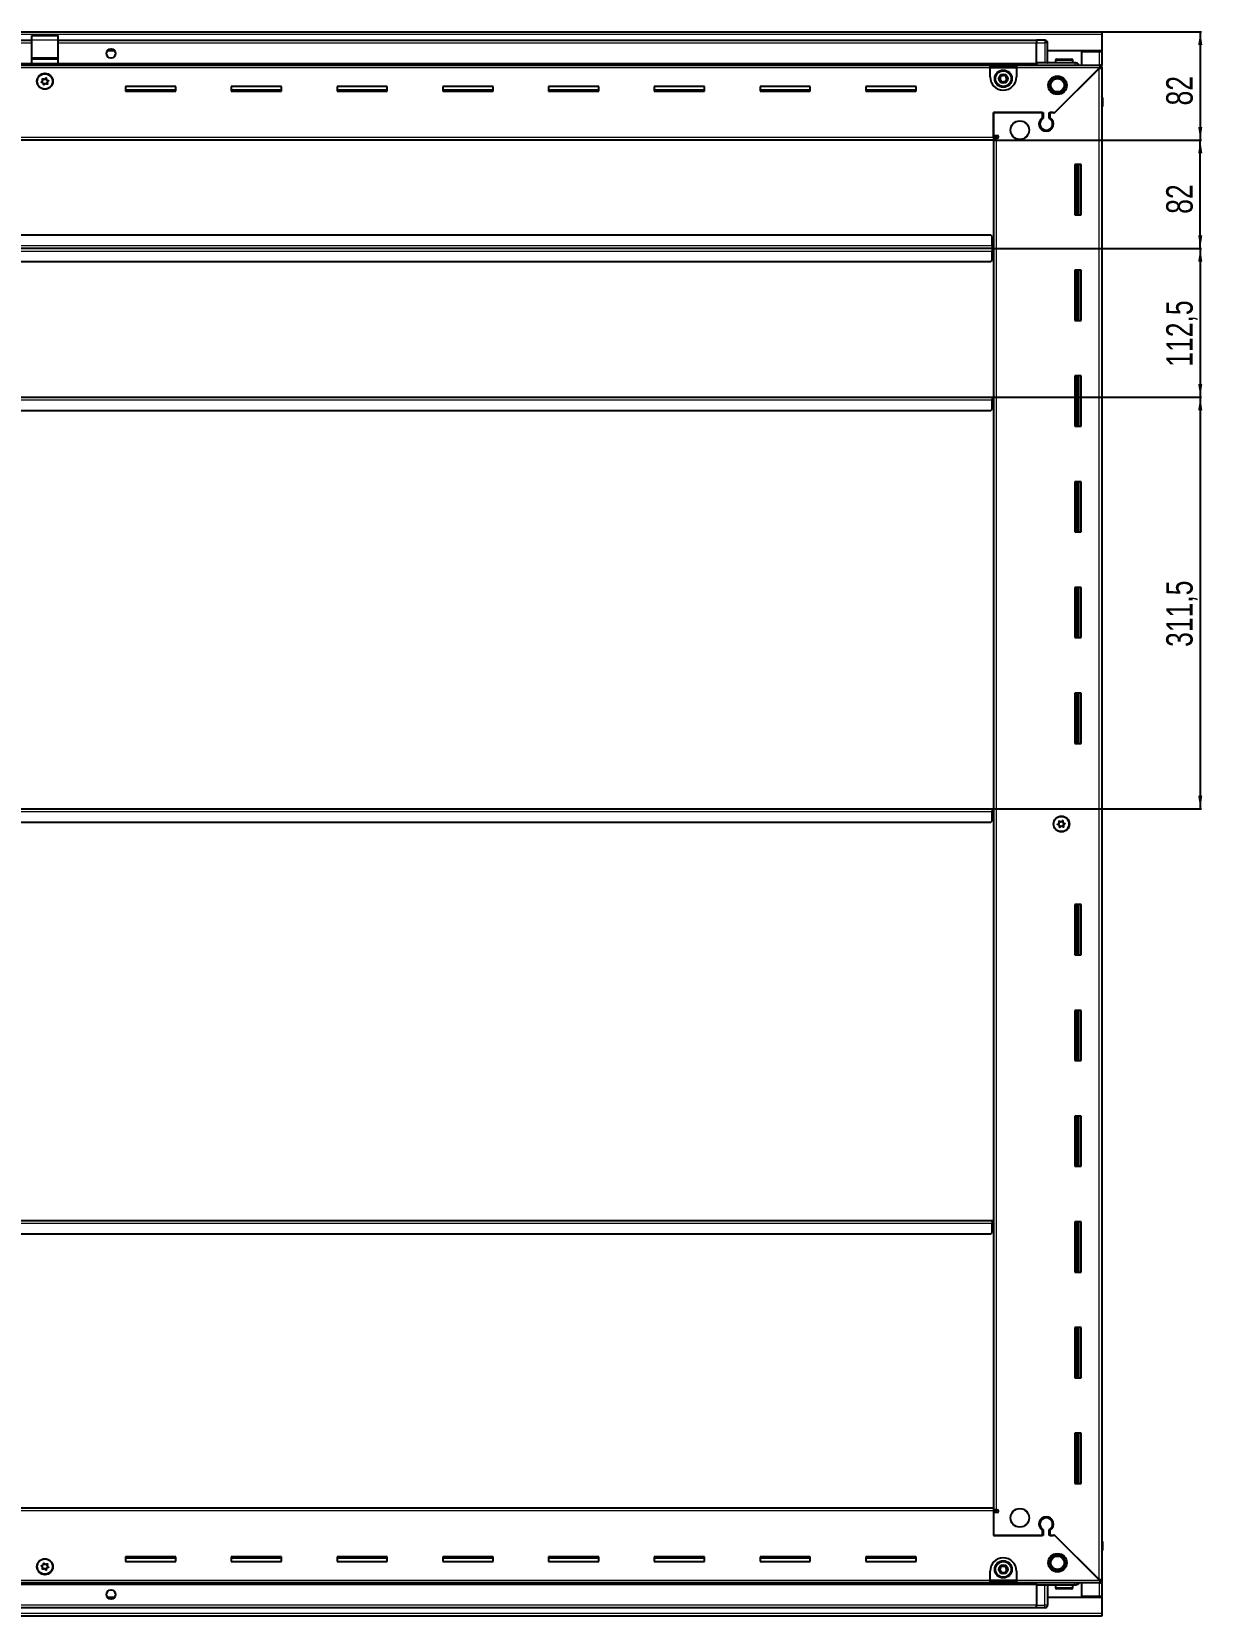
# Model space of a CAD drawing. Header units: millimetres. Extents: x 1132 to 6048, y -399 to 2285.
# Drawn here: x 5163 to 6048, y 848 to 2047 of the extents above; entities that cross this region are included whole.
import ezdxf

# ---------------------------------------------------------------- set-up
doc = ezdxf.new("R2010")
doc.units = ezdxf.units.MM
doc.layers.add('FORMAT', color=7, linetype='Continuous')
doc.styles.add('SLDTEXTSTYLE0', font='TXT', dxfattribs={"width": 0.75})
doc.dimstyles.new('SLDDIMSTYLE0', dxfattribs={"dimtxt": 20, "dimasz": 10, "dimexe": 0, "dimexo": 0.0625, "dimgap": 5, "dimtad": 2, "dimdec": 1, "dimrnd": 1e-09, "dimzin": 12, "dimdsep": 46, "dimtxsty": 'SLDTEXTSTYLE0', "dimsah": 1, "dimcen": 0.09, "dimadec": 0, "dimazin": 3, "dimtfac": 1, "dimtofl": 0, "dimtmove": 0, "dimatfit": 3, "dimfxl": 0, "dimfrac": 2, "dimtolj": 1, "dimtzin": 12, "dimarcsym": 0})

# ---------------------------------------------------------------- blocks, each defined once
blk = doc.blocks.new('_D_7')
at = {"layer": 'FORMAT'}
for p, q in [((5972.4, 2046.6), (6047.9, 2046.6)), ((6046.9, 2046.6), (6046.9, 1964.6)), ((5890.4, 1964.6), (6047.9, 1964.6))]:
    blk.add_line(p, q, dxfattribs=at)
for points in [[(6046.9, 2046.6), (6045.3, 2036.6), (6048.4, 2036.6)], [(6046.9, 1964.6), (6048.4, 1974.6), (6045.3, 1974.6)]]:
    blk.add_solid(points, dxfattribs=at)
at = {"layer": 'FORMAT', "insert": (6021.1, 1990.8), "char_height": 20, "attachment_point": 1, "rotation": 90, "style": 'SLDTEXTSTYLE0'}
blk.add_mtext('82', dxfattribs=at)
blk = doc.blocks.new('_D_8')
at = {"layer": 'FORMAT'}
for p, q in [((5890.4, 1964.6), (6047.9, 1964.6)), ((6046.9, 1882.6), (6046.9, 1964.6)), ((5889.4, 1882.6), (6047.9, 1882.6))]:
    blk.add_line(p, q, dxfattribs=at)
for points in [[(6046.9, 1964.6), (6045.3, 1954.6), (6048.4, 1954.6)], [(6046.9, 1882.6), (6048.4, 1892.6), (6045.3, 1892.6)]]:
    blk.add_solid(points, dxfattribs=at)
at = {"layer": 'FORMAT', "insert": (6021.1, 1908.8), "char_height": 20, "attachment_point": 1, "rotation": 90, "style": 'SLDTEXTSTYLE0'}
blk.add_mtext('82', dxfattribs=at)
blk = doc.blocks.new('_D_9')
at = {"layer": 'FORMAT'}
for p, q in [((5889.4, 1882.6), (6047.9, 1882.6)), ((6046.9, 1882.6), (6046.9, 1770.1)), ((5889.4, 1770.1), (6047.9, 1770.1))]:
    blk.add_line(p, q, dxfattribs=at)
for points in [[(6046.9, 1882.6), (6045.3, 1872.6), (6048.4, 1872.6)], [(6046.9, 1770.1), (6048.4, 1780.1), (6045.3, 1780.1)]]:
    blk.add_solid(points, dxfattribs=at)
at = {"layer": 'FORMAT', "insert": (6021.1, 1793.1), "char_height": 20, "attachment_point": 1, "rotation": 90, "style": 'SLDTEXTSTYLE0'}
blk.add_mtext('112,5', dxfattribs=at)
blk = doc.blocks.new('_D_10')
at = {"layer": 'FORMAT'}
for p, q in [((5889.4, 1770.1), (6047.9, 1770.1)), ((6046.9, 1770.1), (6046.9, 1458.6)), ((5889.4, 1458.6), (6047.9, 1458.6))]:
    blk.add_line(p, q, dxfattribs=at)
for points in [[(6046.9, 1770.1), (6045.3, 1760.1), (6048.4, 1760.1)], [(6046.9, 1458.6), (6048.4, 1468.6), (6045.3, 1468.6)]]:
    blk.add_solid(points, dxfattribs=at)
at = {"layer": 'FORMAT', "insert": (6021.1, 1581.1), "char_height": 20, "attachment_point": 1, "rotation": 90, "style": 'SLDTEXTSTYLE0'}
blk.add_mtext('311,5', dxfattribs=at)

msp = doc.modelspace()

# ---------------------------------------------------------------- linework, layer by layer
at = {"color": 7, "linetype": 'Continuous', "lineweight": 25}
for p, q in [((4373.36, 2046.6), (5972.36, 2046.6)), ((5162.86, 2039.95), (4422.86, 2039.95)), ((5162.86, 2043.6), (5182.86, 2043.6)), ((5162.86, 2040.34), (5162.86, 2043.6)), ((5162.86, 2027.19), (5162.86, 2040.34)), ((5182.86, 2040.34), (5182.86, 2043.6)), ((5182.86, 2027.19), (5182.86, 2040.34)), ((5922.86, 2039.95), (5182.86, 2039.95)), ((5922.86, 2040.1), (5922.86, 2040.1)), ((5929.36, 2040.1), (5922.86, 2040.1)), ((5929.36, 2040.1), (5922.86, 2040.1)), ((5922.86, 2040.1), (5922.86, 2038.1)), ((5972.36, 2046.6), (5972.36, 2044.5)), ((5972.36, 2044.5), (5972.36, 2032.1)), ((5162.86, 2026.1), (5162.86, 2027.19)), ((5182.86, 2026.1), (5182.86, 2027.19)), ((5225.74, 2032.1), (5219.99, 2032.1)), ((5922.86, 2023.1), (5922.86, 2038.1)), ((5931.36, 2038.1), (5931.36, 2038.1)), ((5931.36, 2023.1), (5931.36, 2038.1)), ((5972.36, 2032.1), (5931.36, 2032.1)), ((5957.36, 2021.35), (5957.36, 2031.6)), ((5957.36, 2031.6), (5970.26, 2031.6)), ((5970.26, 2031.6), (5972.36, 2031.6)), ((5970.86, 2031.6), (5970.86, 2032.1)), ((5972.36, 2031.6), (5972.36, 2032.1)), ((5972.36, 2031.6), (5972.36, 2021.35)), ((4422.86, 2021.95), (5922.86, 2021.95)), ((4457.86, 2021.35), (5887.86, 2021.35)), ((5162.86, 2026.1), (5182.86, 2026.1)), ((5162.86, 2022.6), (5162.86, 2026.1)), ((5162.86, 2022.6), (5182.86, 2022.6)), ((5166.86, 2022.6), (5166.86, 2021.95)), ((5169.36, 2021.95), (5169.36, 2022.6)), ((5176.36, 2021.95), (5176.36, 2022.6)), ((5178.86, 2021.95), (5178.86, 2022.6)), ((5182.86, 2022.6), (5182.86, 2026.1)), ((5887.86, 2019.25), (5887.86, 2021.35)), ((5887.86, 2021.35), (5907.86, 2021.35)), ((5887.86, 2019.85), (5907.86, 2019.85)), ((5887.86, 2012.35), (5887.86, 2019.25)), ((5907.86, 2021.35), (5971.36, 2021.35)), ((5907.86, 2021.35), (5907.86, 2019.25)), ((5907.86, 2019.25), (5907.86, 2012.35)), ((5922.86, 2023.1), (5922.86, 2022.6)), ((5951.86, 2023.1), (5922.86, 2023.1)), ((5970.26, 2018.75), (5936.16, 1984.65)), ((5936.86, 1985.35), (5970.76, 2019.25)), ((5937.36, 2025), (5937.36, 2023.1)), ((5938.16, 2025.8), (5949.56, 2025.8)), ((5950.36, 2023.1), (5950.36, 2025)), ((5970.86, 2019.35), (5972.36, 2019.35)), ((5971.36, 2019.85), (5971.36, 2021.35)), ((5971.36, 2021.35), (5972.36, 2021.35)), ((5971.36, 2019.85), (5972.36, 2019.85)), ((5972.36, 2019.85), (5972.36, 2021.35)), ((5972.36, 2019.85), (5972.36, 2019.35)), ((5972.36, 2019.35), (5972.36, 874.85)), ((5271.86, 2005.1), (5233.86, 2005.1)), ((5233.86, 2005.1), (5233.86, 2001.6)), ((5271.86, 2002.35), (5233.86, 2002.35)), ((5271.86, 2001.6), (5271.86, 2005.1)), ((5351.86, 2005.1), (5313.86, 2005.1)), ((5313.86, 2005.1), (5313.86, 2001.6)), ((5351.86, 2002.35), (5313.86, 2002.35)), ((5351.86, 2001.6), (5351.86, 2005.1)), ((5431.86, 2005.1), (5393.86, 2005.1)), ((5393.86, 2005.1), (5393.86, 2001.6)), ((5431.86, 2002.35), (5393.86, 2002.35)), ((5431.86, 2001.6), (5431.86, 2005.1)), ((5511.86, 2005.1), (5473.86, 2005.1)), ((5473.86, 2005.1), (5473.86, 2001.6)), ((5511.86, 2002.35), (5473.86, 2002.35)), ((5511.86, 2001.6), (5511.86, 2005.1)), ((5591.86, 2005.1), (5553.86, 2005.1)), ((5553.86, 2005.1), (5553.86, 2001.6)), ((5591.86, 2002.35), (5553.86, 2002.35)), ((5591.86, 2001.6), (5591.86, 2005.1)), ((5671.86, 2005.1), (5633.86, 2005.1)), ((5633.86, 2005.1), (5633.86, 2001.6)), ((5671.86, 2002.35), (5633.86, 2002.35)), ((5671.86, 2001.6), (5671.86, 2005.1)), ((5751.86, 2005.1), (5713.86, 2005.1)), ((5713.86, 2005.1), (5713.86, 2001.6)), ((5751.86, 2002.35), (5713.86, 2002.35)), ((5751.86, 2001.6), (5751.86, 2005.1)), ((5831.86, 2005.1), (5793.86, 2005.1)), ((5793.86, 2005.1), (5793.86, 2001.6)), ((5831.86, 2002.35), (5793.86, 2002.35)), ((5831.86, 2001.6), (5831.86, 2005.1)), ((5233.86, 2001.6), (5271.86, 2001.6)), ((5313.86, 2001.6), (5351.86, 2001.6)), ((5393.86, 2001.6), (5431.86, 2001.6)), ((5473.86, 2001.6), (5511.86, 2001.6)), ((5553.86, 2001.6), (5591.86, 2001.6)), ((5633.86, 2001.6), (5671.86, 2001.6)), ((5713.86, 2001.6), (5751.86, 2001.6)), ((5793.86, 2001.6), (5831.86, 2001.6)), ((5972.36, 1997.93), (5972.36, 1997.93)), ((5972.86, 1996.6), (5972.86, 1990.1)), ((5972.86, 1990.1), (5972.86, 1996.6)), ((5890.36, 1985.35), (5928.06, 1985.35)), ((5890.36, 1966.7), (5890.36, 1985.35)), ((5890.36, 1985.35), (5890.36, 1968.1)), ((5927.36, 1985.35), (5890.36, 1985.35)), ((5927.36, 1985.35), (5927.36, 1981.46)), ((5928.06, 1985.35), (5928.06, 1981.07)), ((5932.66, 1985.35), (5936.86, 1985.35)), ((5932.66, 1981.07), (5932.66, 1985.35)), ((5935.46, 1985.35), (5933.36, 1985.35)), ((5933.36, 1981.46), (5933.36, 1985.35)), ((5936.16, 1984.65), (5935.46, 1985.35)), ((5972.36, 1990.1), (5972.86, 1990.1)), ((5972.71, 904.1), (5972.71, 1990.1)), ((5972.86, 1990.1), (5972.86, 1990.1)), ((5972.86, 1990.1), (5972.86, 1990.1)), ((5890.36, 1968.1), (5893.21, 1968.1)), ((5892.36, 1967.1), (5890.36, 1967.1)), ((5890.36, 1966.7), (5890.36, 1964.6)), ((5892.36, 1966.1), (5892.36, 1967.1)), ((5932.36, 1972.49), (5932.36, 1971.73)), ((5890.36, 1964.6), (4455.36, 1964.6)), ((5890.36, 1966.1), (5892.46, 1966.1)), ((5890.36, 1964.6), (5890.36, 929.6)), ((5893.21, 1966.1), (5892.46, 1966.1)), ((5951.86, 1946.1), (5951.86, 1908.1)), ((5956.86, 1946.1), (5951.86, 1946.1)), ((5952.89, 1946.1), (5952.89, 1908.1)), ((5952.92, 1946.1), (5952.92, 1908.1)), ((5954.71, 1946.1), (5954.71, 1908.1)), ((5956.86, 1908.1), (5956.86, 1946.1)), ((5951.86, 1908.1), (5956.86, 1908.1)), ((5889.36, 1882.6), (4456.36, 1882.6)), ((5888.36, 1892.6), (4457.36, 1892.6)), ((5889.36, 1891.6), (5888.36, 1892.6)), ((5889.36, 1884.7), (5889.36, 1891.6)), ((5889.61, 1885.45), (5889.36, 1885.45)), ((5889.36, 1884.7), (5889.36, 1882.6)), ((5889.36, 1882.6), (5889.36, 1880.5)), ((5889.61, 1882.6), (5889.61, 1885.45)), ((5889.61, 1879.75), (5889.61, 1882.6)), ((5890.36, 1882.6), (5889.61, 1882.6)), ((4457.36, 1872.6), (5888.36, 1872.6)), ((5888.36, 1872.6), (5889.36, 1873.6)), ((5889.36, 1873.6), (5889.36, 1880.5)), ((5889.36, 1879.75), (5889.61, 1879.75)), ((5951.86, 1866.1), (5951.86, 1828.1)), ((5956.86, 1866.1), (5951.86, 1866.1)), ((5952.89, 1866.1), (5952.89, 1828.1)), ((5952.92, 1866.1), (5952.92, 1828.1)), ((5954.71, 1866.1), (5954.71, 1828.1)), ((5956.86, 1828.1), (5956.86, 1866.1)), ((5951.86, 1828.1), (5956.86, 1828.1)), ((5951.86, 1786.1), (5951.86, 1748.1)), ((5956.86, 1786.1), (5951.86, 1786.1)), ((5952.89, 1786.1), (5952.89, 1748.1)), ((5952.92, 1786.1), (5952.92, 1748.1)), ((5954.71, 1786.1), (5954.71, 1748.1)), ((5956.86, 1748.1), (5956.86, 1786.1)), ((4456.36, 1770.1), (5889.36, 1770.1)), ((5889.36, 1770.1), (5889.36, 1768)), ((5889.36, 1761.1), (5889.36, 1768)), ((5889.36, 1767.25), (5889.61, 1767.25)), ((5889.61, 1767.25), (5889.61, 1770.1)), ((5889.61, 1770.1), (5890.36, 1770.1)), ((4457.36, 1760.1), (5888.36, 1760.1)), ((5888.36, 1760.1), (5889.36, 1761.1)), ((5951.86, 1748.1), (5956.86, 1748.1)), ((5951.86, 1706.1), (5951.86, 1668.1)), ((5956.86, 1706.1), (5951.86, 1706.1)), ((5952.89, 1706.1), (5952.89, 1668.1)), ((5952.92, 1706.1), (5952.92, 1668.1)), ((5954.71, 1706.1), (5954.71, 1668.1)), ((5956.86, 1668.1), (5956.86, 1706.1)), ((5951.86, 1668.1), (5956.86, 1668.1)), ((5951.86, 1626.1), (5951.86, 1588.1)), ((5956.86, 1626.1), (5951.86, 1626.1)), ((5952.89, 1626.1), (5952.89, 1588.1)), ((5952.92, 1626.1), (5952.92, 1588.1)), ((5954.71, 1626.1), (5954.71, 1588.1)), ((5956.86, 1588.1), (5956.86, 1626.1)), ((5951.86, 1588.1), (5956.86, 1588.1)), ((5951.86, 1546.1), (5951.86, 1508.1)), ((5956.86, 1546.1), (5951.86, 1546.1)), ((5952.89, 1546.1), (5952.89, 1508.1)), ((5952.92, 1546.1), (5952.92, 1508.1)), ((5954.71, 1546.1), (5954.71, 1508.1)), ((5956.86, 1508.1), (5956.86, 1546.1)), ((5951.86, 1508.1), (5956.86, 1508.1)), ((4456.36, 1458.6), (5889.36, 1458.6)), ((5889.36, 1458.6), (5889.36, 1456.5)), ((5889.36, 1449.6), (5889.36, 1456.5)), ((5889.36, 1455.75), (5889.61, 1455.75)), ((5889.61, 1455.75), (5889.61, 1458.6)), ((5889.61, 1458.6), (5890.36, 1458.6)), ((4457.36, 1448.6), (5888.36, 1448.6)), ((5888.36, 1448.6), (5889.36, 1449.6)), ((5951.86, 1386.1), (5951.86, 1348.1)), ((5956.86, 1386.1), (5951.86, 1386.1)), ((5952.89, 1386.1), (5952.89, 1348.1)), ((5952.92, 1386.1), (5952.92, 1348.1)), ((5954.71, 1386.1), (5954.71, 1348.1)), ((5956.86, 1348.1), (5956.86, 1386.1)), ((5951.86, 1348.1), (5956.86, 1348.1)), ((5951.86, 1306.1), (5951.86, 1268.1)), ((5956.86, 1306.1), (5951.86, 1306.1)), ((5952.89, 1306.1), (5952.89, 1268.1)), ((5952.92, 1306.1), (5952.92, 1268.1)), ((5954.71, 1306.1), (5954.71, 1268.1)), ((5956.86, 1268.1), (5956.86, 1306.1)), ((5951.86, 1268.1), (5956.86, 1268.1)), ((5951.86, 1226.1), (5951.86, 1188.1)), ((5956.86, 1226.1), (5951.86, 1226.1)), ((5952.89, 1226.1), (5952.89, 1188.1)), ((5952.92, 1226.1), (5952.92, 1188.1)), ((5954.71, 1226.1), (5954.71, 1188.1)), ((5956.86, 1188.1), (5956.86, 1226.1)), ((5951.86, 1188.1), (5956.86, 1188.1)), ((4456.36, 1147.1), (5889.36, 1147.1)), ((5889.36, 1147.1), (5889.36, 1145)), ((5889.36, 1138.1), (5889.36, 1145)), ((5889.36, 1144.25), (5889.61, 1144.25)), ((5889.61, 1144.25), (5889.61, 1147.1)), ((5889.61, 1147.1), (5890.36, 1147.1)), ((5951.86, 1146.1), (5951.86, 1108.1)), ((5956.86, 1146.1), (5951.86, 1146.1)), ((5952.89, 1146.1), (5952.89, 1108.1)), ((5952.92, 1146.1), (5952.92, 1108.1)), ((5954.71, 1146.1), (5954.71, 1108.1)), ((5956.86, 1108.1), (5956.86, 1146.1)), ((4457.36, 1137.1), (5888.36, 1137.1)), ((5888.36, 1137.1), (5889.36, 1138.1)), ((5951.86, 1108.1), (5956.86, 1108.1)), ((5951.86, 1066.1), (5951.86, 1028.1)), ((5956.86, 1066.1), (5951.86, 1066.1)), ((5952.89, 1066.1), (5952.89, 1028.1)), ((5952.92, 1066.1), (5952.92, 1028.1)), ((5954.71, 1066.1), (5954.71, 1028.1)), ((5956.86, 1028.1), (5956.86, 1066.1)), ((5951.86, 1028.1), (5956.86, 1028.1)), ((5951.86, 986.1), (5951.86, 948.1)), ((5956.86, 986.1), (5951.86, 986.1)), ((5952.89, 986.1), (5952.89, 948.1)), ((5952.92, 986.1), (5952.92, 948.1)), ((5954.71, 986.1), (5954.71, 948.1)), ((5956.86, 948.1), (5956.86, 986.1)), ((5951.86, 948.1), (5956.86, 948.1)), ((4455.36, 929.6), (5890.36, 929.6)), ((5890.36, 929.6), (5890.36, 927.5)), ((5892.46, 928.1), (5890.36, 928.1)), ((5890.36, 927.5), (5890.36, 908.85)), ((5890.36, 927.1), (5892.36, 927.1)), ((5890.36, 926.1), (5890.36, 908.85)), ((5893.21, 926.1), (5890.36, 926.1)), ((5892.36, 927.1), (5892.36, 928.1)), ((5892.46, 928.1), (5893.21, 928.1)), ((5927.36, 912.74), (5927.36, 908.85)), ((5928.06, 913.14), (5928.06, 908.85)), ((5932.36, 922.48), (5932.36, 921.72)), ((5932.66, 908.85), (5932.66, 913.14)), ((5933.36, 908.85), (5933.36, 912.74)), ((5928.06, 908.85), (5890.36, 908.85)), ((5890.36, 908.85), (5927.36, 908.85)), ((5936.86, 908.85), (5932.66, 908.85)), ((5933.36, 908.85), (5935.46, 908.85)), ((5935.46, 908.85), (5936.16, 909.55)), ((5936.16, 909.55), (5970.26, 875.45)), ((5970.76, 874.95), (5936.86, 908.85)), ((5972.36, 904.1), (5972.86, 904.1)), ((5972.86, 904.1), (5972.86, 904.1)), ((5972.86, 897.6), (5972.86, 904.1)), ((5972.86, 904.1), (5972.86, 897.6)), ((5271.86, 892.6), (5233.86, 892.6)), ((5233.86, 892.6), (5233.86, 889.1)), ((5233.86, 891.85), (5271.86, 891.85)), ((5233.86, 889.1), (5271.86, 889.1)), ((5271.86, 889.1), (5271.86, 892.6)), ((5351.86, 892.6), (5313.86, 892.6)), ((5313.86, 892.6), (5313.86, 889.1)), ((5313.86, 891.85), (5351.86, 891.85)), ((5313.86, 889.1), (5351.86, 889.1)), ((5351.86, 889.1), (5351.86, 892.6)), ((5431.86, 892.6), (5393.86, 892.6)), ((5393.86, 892.6), (5393.86, 889.1)), ((5393.86, 891.85), (5431.86, 891.85)), ((5393.86, 889.1), (5431.86, 889.1)), ((5431.86, 889.1), (5431.86, 892.6)), ((5511.86, 892.6), (5473.86, 892.6)), ((5473.86, 892.6), (5473.86, 889.1)), ((5473.86, 891.85), (5511.86, 891.85)), ((5473.86, 889.1), (5511.86, 889.1)), ((5511.86, 889.1), (5511.86, 892.6)), ((5591.86, 892.6), (5553.86, 892.6)), ((5553.86, 892.6), (5553.86, 889.1)), ((5553.86, 891.85), (5591.86, 891.85)), ((5553.86, 889.1), (5591.86, 889.1)), ((5591.86, 889.1), (5591.86, 892.6)), ((5671.86, 892.6), (5633.86, 892.6)), ((5633.86, 892.6), (5633.86, 889.1)), ((5633.86, 891.85), (5671.86, 891.85)), ((5633.86, 889.1), (5671.86, 889.1)), ((5671.86, 889.1), (5671.86, 892.6)), ((5751.86, 892.6), (5713.86, 892.6)), ((5713.86, 892.6), (5713.86, 889.1)), ((5713.86, 891.85), (5751.86, 891.85)), ((5713.86, 889.1), (5751.86, 889.1)), ((5751.86, 889.1), (5751.86, 892.6)), ((5831.86, 892.6), (5793.86, 892.6)), ((5793.86, 892.6), (5793.86, 889.1)), ((5793.86, 891.85), (5831.86, 891.85)), ((5793.86, 889.1), (5831.86, 889.1)), ((5831.86, 889.1), (5831.86, 892.6)), ((5887.86, 874.95), (5887.86, 881.85)), ((5907.86, 881.85), (5907.86, 874.95)), ((5922.86, 872.25), (4422.86, 872.25)), ((5887.86, 872.85), (4457.86, 872.85)), ((5887.86, 872.85), (5887.86, 874.95)), ((5907.86, 874.35), (5887.86, 874.35)), ((5907.86, 872.85), (5887.86, 872.85)), ((5907.86, 874.95), (5907.86, 872.85)), ((5971.36, 872.85), (5907.86, 872.85)), ((5922.86, 871.1), (5922.86, 871.6)), ((5951.86, 871.1), (5922.86, 871.1)), ((5922.86, 871.1), (5922.86, 856.1)), ((5931.36, 871.1), (5931.36, 856.1)), ((5937.36, 871.1), (5937.36, 869.2)), ((5945.16, 868.4), (5938.16, 868.4)), ((5949.56, 868.4), (5945.16, 868.4)), ((5950.36, 869.2), (5950.36, 871.1)), ((5957.36, 862.6), (5957.36, 872.85)), ((5970.86, 874.85), (5972.36, 874.85)), ((5971.36, 874.35), (5971.36, 872.85)), ((5972.36, 874.35), (5971.36, 874.35)), ((5972.36, 872.85), (5971.36, 872.85)), ((5972.36, 874.85), (5972.36, 874.35)), ((5972.36, 874.35), (5972.36, 872.85)), ((5972.36, 872.85), (5972.36, 862.6)), ((4422.86, 854.25), (5922.86, 854.25)), ((5219.99, 862.1), (5225.74, 862.1)), ((5922.86, 854.1), (5922.86, 856.1)), ((5929.36, 854.1), (5922.86, 854.1)), ((5922.86, 854.1), (5922.86, 854.1)), ((5922.86, 854.1), (5922.86, 854.1)), ((5929.36, 854.1), (5922.86, 854.1)), ((5930.69, 854.6), (5930.69, 854.6)), ((5931.36, 862.1), (5972.36, 862.1)), ((5970.26, 862.6), (5957.36, 862.6)), ((5972.36, 862.6), (5970.26, 862.6)), ((5970.86, 862.1), (5970.86, 862.6)), ((5972.36, 862.1), (5972.36, 862.6)), ((5972.36, 862.1), (5972.36, 849.7)), ((5972.36, 847.6), (4373.36, 847.6)), ((5972.36, 849.7), (5972.36, 847.6))]:
    msp.add_line(p, q, dxfattribs=at)
at = {"color": 8, "linetype": 'Continuous', "lineweight": 18}
for p, q in [((5972.36, 2044.5), (4373.36, 2044.5)), ((5162.86, 2040.34), (5182.86, 2040.34)), ((5929.36, 2040.1), (5929.36, 2038.1)), ((5162.86, 2037.95), (4422.86, 2037.95)), ((5162.86, 2027.19), (5182.86, 2027.19)), ((5922.86, 2037.95), (5182.86, 2037.95)), ((5922.86, 2038.1), (5929.36, 2038.1)), ((5931.36, 2038.1), (5929.36, 2038.1)), ((5929.36, 2038.1), (5929.36, 2023.1)), ((5970.26, 2032.1), (5970.26, 2031.6)), ((5970.26, 2031.6), (5970.26, 2021.35)), ((5162.86, 2022.6), (4422.86, 2022.6)), ((5922.86, 2021.37), (4422.86, 2021.37)), ((5887.86, 2019.25), (4457.86, 2019.25)), ((5168.86, 2021.95), (5168.86, 2022.6)), ((5176.86, 2021.95), (5176.86, 2022.6)), ((5922.86, 2022.6), (5182.86, 2022.6)), ((5887.86, 2019.25), (5907.86, 2019.25)), ((5970.76, 2019.25), (5907.86, 2019.25)), ((5937.36, 2025), (5950.36, 2025)), ((5970.26, 875.45), (5970.26, 2018.75)), ((5972.36, 1996.6), (5972.86, 1996.6)), ((4455.36, 1966.7), (5890.36, 1966.7)), ((5892.46, 1966.1), (5892.46, 928.1)), ((5954.13, 1908.1), (5954.13, 1946.1)), ((5955.36, 1908.1), (5955.36, 1946.1)), ((5889.36, 1884.7), (4456.36, 1884.7)), ((4456.36, 1880.5), (5889.36, 1880.5)), ((5954.13, 1828.1), (5954.13, 1866.1)), ((5955.36, 1828.1), (5955.36, 1866.1)), ((5954.13, 1748.1), (5954.13, 1786.1)), ((5955.36, 1748.1), (5955.36, 1786.1)), ((4456.36, 1768), (5889.36, 1768)), ((5954.13, 1668.1), (5954.13, 1706.1)), ((5955.36, 1668.1), (5955.36, 1706.1)), ((5954.13, 1588.1), (5954.13, 1626.1)), ((5955.36, 1588.1), (5955.36, 1626.1)), ((5954.13, 1508.1), (5954.13, 1546.1)), ((5955.36, 1508.1), (5955.36, 1546.1)), ((4456.36, 1456.5), (5889.36, 1456.5)), ((5954.13, 1348.1), (5954.13, 1386.1)), ((5955.36, 1348.1), (5955.36, 1386.1)), ((5954.13, 1268.1), (5954.13, 1306.1)), ((5955.36, 1268.1), (5955.36, 1306.1)), ((5954.13, 1188.1), (5954.13, 1226.1)), ((5955.36, 1188.1), (5955.36, 1226.1)), ((4456.36, 1145), (5889.36, 1145)), ((5954.13, 1108.1), (5954.13, 1146.1)), ((5955.36, 1108.1), (5955.36, 1146.1)), ((5954.13, 1028.1), (5954.13, 1066.1)), ((5955.36, 1028.1), (5955.36, 1066.1)), ((5954.13, 948.1), (5954.13, 986.1)), ((5955.36, 948.1), (5955.36, 986.1)), ((5890.36, 927.5), (4455.36, 927.5)), ((5972.36, 897.6), (5972.86, 897.6)), ((4422.86, 872.84), (5922.86, 872.84)), ((4422.86, 871.6), (5922.86, 871.6)), ((4457.86, 874.95), (5887.86, 874.95)), ((5907.86, 874.95), (5887.86, 874.95)), ((5907.86, 874.95), (5970.76, 874.95)), ((5929.36, 856.1), (5929.36, 871.1)), ((5945.34, 869.2), (5937.36, 869.2)), ((5950.36, 869.2), (5945.34, 869.2)), ((5970.26, 872.85), (5970.26, 862.6)), ((4422.86, 856.25), (5922.86, 856.25)), ((5922.86, 856.1), (5929.36, 856.1)), ((5931.36, 856.1), (5929.36, 856.1)), ((5929.36, 854.1), (5929.36, 856.1)), ((5970.26, 862.6), (5970.26, 862.1)), ((5972.36, 849.7), (4373.36, 849.7))]:
    msp.add_line(p, q, dxfattribs=at)
at = {"color": 7, "linetype": 'Continuous', "lineweight": 25}
for centre, radius in [((5222.86, 2030.1), 3.5), ((5172.86, 2009.1), 6), ((5172.86, 2008.95), 5.79), ((5897.86, 2011.1), 6.5), ((5897.86, 2011.1), 3.46), ((5172.86, 2008.95), 1.85), ((5938.86, 2006.1), 7), ((5938.86, 2006.1), 6.02), ((5938.86, 2006.1), 5.1), ((5910.36, 1972.1), 7), ((5941.86, 1447.1), 6), ((5941.71, 1447.1), 5.79), ((5941.71, 1447.1), 1.85), ((5910.36, 922.1), 7), ((5172.86, 885.1), 6), ((5172.86, 885.25), 5.79), ((5897.86, 883.1), 6.5), ((5938.86, 888.1), 7), ((5938.86, 888.1), 6.02), ((5938.86, 888.1), 5.1), ((5172.86, 885.25), 1.85), ((5897.86, 883.1), 3.46), ((5222.86, 864.1), 3.5)]:
    msp.add_circle(centre, radius, dxfattribs=at)
at = {"color": 8, "linetype": 'Continuous', "lineweight": 18}
for centre in [(5897.86, 2011.1), (5897.86, 883.1)]:
    msp.add_circle(centre, 5.7, dxfattribs=at)
at = {"color": 7, "linetype": 'Continuous', "lineweight": 25}
for centre, radius, start, end in [((5929.36, 2038.1), 2, 0, 90), ((5929.36, 2038.1), 2, 0, 90), ((5931.56, 2023.3), 0.2, 180, 270), ((5938.16, 2025), 0.8, 90, 180), ((5949.56, 2025), 0.8, 0, 90), ((5897.86, 2012.35), 10, 180, 270), ((5897.86, 2011.1), 2.5, 160.11158, 220.11158), ((5897.86, 2011.1), 2.5, 100.11158, 160.11158), ((5897.86, 2011.1), 2.5, 220.11158, 280.11158), ((5897.86, 2011.1), 2.5, 40.11158, 100.11158), ((5897.86, 2012.35), 10, 270, 0), ((5897.86, 2011.1), 2.5, 280.11158, 340.11158), ((5897.86, 2011.1), 2.5, 340.11158, 40.11158), ((5970.86, 1996.6), 2, 360, 41.40962), ((5970.86, 1996.6), 2, 0, 41.40962), ((5930.36, 1976.85), 5.5, 123.05573, 56.94427), ((5930.36, 1976.85), 4.8, 118.63099, 61.36901), ((5893.21, 1967.1), 1, 270, 90), ((5893.21, 927.1), 1, 270, 90), ((5930.36, 917.35), 5.5, 303.05573, 236.94427), ((5930.36, 917.35), 4.8, 298.63099, 241.36901), ((5897.86, 881.85), 10, 90, 180), ((5897.86, 881.85), 10, 0, 90), ((5970.86, 897.6), 2, 318.59038, 0), ((5897.86, 883.1), 2.5, 147.04236, 207.04236), ((5897.86, 883.1), 2.5, 207.04236, 267.04236), ((5897.86, 883.1), 2.5, 87.04236, 147.04236), ((5897.86, 883.1), 2.5, 267.04236, 327.04236), ((5897.86, 883.1), 2.5, 27.04236, 87.04236), ((5897.86, 883.1), 2.5, 327.04236, 27.04236), ((5931.56, 870.9), 0.2, 90, 180), ((5938.16, 869.2), 0.8, 180, 270), ((5949.56, 869.2), 0.8, 270, 360), ((5929.36, 856.1), 2, 270, 0), ((5929.36, 856.1), 2, 270, 311.40962)]:
    msp.add_arc(centre, radius, start, end, dxfattribs=at)
for points, knots in [([(5922.86, 2023.1), (5922.86, 2023.07), (5922.86, 2022.99), (5922.86, 2022.37), (5922.86, 2021.79), (5922.86, 2021.4), (5922.86, 2021.37)], [0, 0, 0, 0, 0.32427882, 0.64855764, 0.97283646, 1, 1, 1, 1]), ([(5955.08, 2021.35), (5954.96, 2021.55), (5954.57, 2022.2), (5953.42, 2022.91), (5952.38, 2023.04), (5951.86, 2023.1)], [0, 0, 0, 0, 0.1822499, 0.5911249, 1, 1, 1, 1]), ([(5970.26, 2018.75), (5970.52, 2018.8), (5971.01, 2018.89), (5971.65, 2019.02), (5972.12, 2019.15), (5972.34, 2019.27), (5972.36, 2019.33), (5972.36, 2019.35)], [0, 0, 0, 0, 0.2302553, 0.4485219, 0.6667858, 0.8850496, 1, 1, 1, 1]), ([(5971.36, 2021.35), (5971.32, 2021.33), (5971.23, 2021.28), (5971.09, 2020.88), (5970.96, 2020.32), (5970.85, 2019.75), (5970.79, 2019.38), (5970.76, 2019.25)], [0, 0, 0, 0, 0.23025534, 0.4485219, 0.6667858, 0.88504963, 1, 1, 1, 1]), ([(5170.98, 2011.03), (5170.97, 2011.02), (5170.95, 2010.99), (5170.94, 2010.94), (5170.96, 2010.79), (5171.05, 2010.42), (5171.19, 2009.89), (5171.02, 2009.28), (5170.67, 2008.91), (5170.36, 2008.66), (5170.19, 2008.5), (5170.14, 2008.42), (5170.12, 2008.38), (5170.13, 2008.35), (5170.15, 2008.32), (5170.2, 2008.27), (5170.45, 2008.18), (5170.91, 2008.07), (5171.55, 2007.76), (5171.8, 2007.09), (5171.86, 2006.62), (5171.94, 2006.36), (5171.98, 2006.31), (5172, 2006.29), (5172.03, 2006.28), (5172.07, 2006.29), (5172.11, 2006.3), (5172.18, 2006.35), (5172.35, 2006.5), (5172.62, 2006.77), (5173.02, 2007.09), (5173.64, 2007.2), (5174.15, 2007.01), (5174.52, 2006.88), (5174.67, 2006.86), (5174.72, 2006.87), (5174.75, 2006.88), (5174.77, 2006.92), (5174.78, 2006.97), (5174.77, 2007.12), (5174.67, 2007.49), (5174.53, 2008.01), (5174.7, 2008.62), (5175.06, 2009), (5175.36, 2009.25), (5175.54, 2009.41), (5175.59, 2009.49), (5175.6, 2009.53), (5175.6, 2009.56), (5175.58, 2009.59), (5175.53, 2009.63), (5175.28, 2009.73), (5174.81, 2009.84), (5174.18, 2010.15), (5173.92, 2010.81), (5173.87, 2011.29), (5173.79, 2011.54), (5173.75, 2011.6), (5173.72, 2011.62), (5173.69, 2011.63), (5173.66, 2011.62), (5173.62, 2011.6), (5173.55, 2011.56), (5173.38, 2011.41), (5173.11, 2011.14), (5172.71, 2010.82), (5172.08, 2010.71), (5171.58, 2010.89), (5171.21, 2011.03), (5171.06, 2011.05), (5171, 2011.04), (5170.99, 2011.03), (5170.98, 2011.03)], [0, 0, 0, 0, 0.0020087, 0.00442, 0.0093647, 0.0255282, 0.0677053, 0.0957862, 0.1246456, 0.1503415, 0.1605194, 0.1633943, 0.1656965, 0.1672448, 0.1688741, 0.1707699, 0.1786058, 0.2119941, 0.2499945, 0.2879948, 0.3213831, 0.329219, 0.3311148, 0.3327441, 0.3342924, 0.3362166, 0.3385353, 0.3413178, 0.349662, 0.3753578, 0.4042173, 0.4322982, 0.4744753, 0.4906388, 0.4966691, 0.49844, 0.5, 0.5020087, 0.50442, 0.5093647, 0.5255282, 0.5677053, 0.5957862, 0.6246456, 0.6503415, 0.6605194, 0.6633943, 0.6656965, 0.6672448, 0.6688741, 0.6707699, 0.6786058, 0.7119941, 0.7499945, 0.7879948, 0.8213831, 0.829219, 0.8311148, 0.8327441, 0.8342924, 0.8362166, 0.8385353, 0.8413178, 0.849662, 0.8753578, 0.9042173, 0.9322982, 0.9744753, 0.9906388, 0.9966691, 0.99844, 1, 1, 1, 1]), ([(5895.02, 2010.6), (5895.06, 2010.72), (5895.27, 2011.28), (5895.61, 2012.21), (5895.89, 2012.99), (5896, 2013.31)], [0, 0, 0, 0, 0.1331247, 0.6370994, 1, 1, 1, 1]), ([(5896.88, 2008.39), (5896.55, 2008.78), (5895.93, 2009.52), (5895.31, 2010.26), (5895.02, 2010.6)], [0, 0, 0, 0, 0.5346859, 1, 1, 1, 1]), ([(5896, 2013.31), (5896.51, 2013.4), (5897.46, 2013.57), (5898.41, 2013.74), (5898.85, 2013.82)], [0, 0, 0, 0, 0.5346859, 1, 1, 1, 1]), ([(5899.72, 2008.9), (5899.22, 2008.81), (5898.27, 2008.64), (5897.32, 2008.47), (5896.88, 2008.39)], [0, 0, 0, 0, 0.53468586, 1, 1, 1, 1]), ([(5898.85, 2013.82), (5899.18, 2013.42), (5899.8, 2012.69), (5900.42, 2011.95), (5900.7, 2011.61)], [0, 0, 0, 0, 0.5346859, 1, 1, 1, 1]), ([(5900.7, 2011.61), (5900.59, 2011.29), (5900.31, 2010.51), (5899.97, 2009.58), (5899.77, 2009.01), (5899.72, 2008.9)], [0, 0, 0, 0, 0.3629006, 0.8668753, 1, 1, 1, 1]), ([(5940.08, 1449.38), (5940.07, 1449.37), (5940.05, 1449.35), (5940.03, 1449.29), (5940.03, 1449.15), (5940.08, 1448.76), (5940.16, 1448.23), (5939.92, 1447.64), (5939.52, 1447.31), (5939.2, 1447.1), (5939, 1446.96), (5938.94, 1446.89), (5938.93, 1446.85), (5938.93, 1446.81), (5938.94, 1446.78), (5938.99, 1446.73), (5939.22, 1446.61), (5939.67, 1446.45), (5940.27, 1446.07), (5940.45, 1445.38), (5940.45, 1444.9), (5940.5, 1444.64), (5940.53, 1444.58), (5940.55, 1444.55), (5940.58, 1444.54), (5940.62, 1444.55), (5940.66, 1444.56), (5940.73, 1444.59), (5940.92, 1444.72), (5941.22, 1444.96), (5941.66, 1445.24), (5942.29, 1445.27), (5942.77, 1445.03), (5943.12, 1444.86), (5943.26, 1444.81), (5943.32, 1444.82), (5943.35, 1444.83), (5943.38, 1444.86), (5943.39, 1444.92), (5943.4, 1445.06), (5943.34, 1445.44), (5943.27, 1445.98), (5943.5, 1446.57), (5943.9, 1446.89), (5944.23, 1447.11), (5944.42, 1447.25), (5944.48, 1447.32), (5944.5, 1447.36), (5944.5, 1447.4), (5944.49, 1447.42), (5944.44, 1447.48), (5944.2, 1447.6), (5943.75, 1447.76), (5943.15, 1448.14), (5942.98, 1448.83), (5942.97, 1449.31), (5942.93, 1449.57), (5942.9, 1449.63), (5942.87, 1449.65), (5942.84, 1449.67), (5942.81, 1449.66), (5942.77, 1449.65), (5942.69, 1449.61), (5942.51, 1449.48), (5942.21, 1449.25), (5941.77, 1448.97), (5941.14, 1448.93), (5940.65, 1449.18), (5940.3, 1449.35), (5940.16, 1449.39), (5940.1, 1449.39), (5940.09, 1449.38), (5940.08, 1449.38)], [0, 0, 0, 0, 0.0020087, 0.00442, 0.0093647, 0.0255282, 0.0677053, 0.0957862, 0.1246456, 0.1503415, 0.1605194, 0.1633943, 0.1656965, 0.1672448, 0.1688741, 0.1707699, 0.1786058, 0.2119941, 0.2499945, 0.2879948, 0.3213831, 0.329219, 0.3311148, 0.3327441, 0.3342924, 0.3362166, 0.3385353, 0.3413178, 0.349662, 0.3753578, 0.4042173, 0.4322982, 0.4744753, 0.4906388, 0.4966691, 0.49844, 0.5, 0.5020087, 0.50442, 0.5093647, 0.5255282, 0.5677053, 0.5957862, 0.6246456, 0.6503415, 0.6605194, 0.6633943, 0.6656965, 0.6672448, 0.6688741, 0.6707699, 0.6786058, 0.7119941, 0.7499945, 0.7879948, 0.8213831, 0.829219, 0.8311148, 0.8327441, 0.8342924, 0.8362166, 0.8385353, 0.8413178, 0.849662, 0.8753578, 0.9042173, 0.9322982, 0.9744753, 0.9906388, 0.9966691, 0.99844, 1, 1, 1, 1]), ([(5170.98, 883.18), (5170.99, 883.18), (5171.01, 883.16), (5171.07, 883.16), (5171.21, 883.18), (5171.58, 883.32), (5172.08, 883.5), (5172.71, 883.39), (5173.11, 883.07), (5173.39, 882.79), (5173.57, 882.63), (5173.65, 882.59), (5173.69, 882.58), (5173.72, 882.59), (5173.75, 882.61), (5173.79, 882.66), (5173.87, 882.92), (5173.92, 883.39), (5174.18, 884.06), (5174.81, 884.37), (5175.28, 884.48), (5175.53, 884.57), (5175.58, 884.62), (5175.6, 884.65), (5175.6, 884.68), (5175.59, 884.71), (5175.57, 884.75), (5175.52, 884.82), (5175.36, 884.97), (5175.06, 885.21), (5174.7, 885.58), (5174.53, 886.19), (5174.67, 886.72), (5174.77, 887.1), (5174.78, 887.25), (5174.77, 887.3), (5174.75, 887.33), (5174.71, 887.35), (5174.66, 887.35), (5174.51, 887.33), (5174.15, 887.19), (5173.64, 887.01), (5173.02, 887.12), (5172.62, 887.44), (5172.34, 887.72), (5172.16, 887.88), (5172.08, 887.92), (5172.04, 887.93), (5172, 887.92), (5171.98, 887.9), (5171.94, 887.84), (5171.86, 887.59), (5171.8, 887.11), (5171.55, 886.45), (5170.91, 886.14), (5170.45, 886.03), (5170.2, 885.93), (5170.15, 885.89), (5170.13, 885.86), (5170.12, 885.83), (5170.13, 885.79), (5170.15, 885.76), (5170.21, 885.69), (5170.37, 885.54), (5170.67, 885.3), (5171.02, 884.92), (5171.19, 884.31), (5171.05, 883.79), (5170.95, 883.41), (5170.94, 883.26), (5170.96, 883.21), (5170.97, 883.19), (5170.98, 883.18)], [0, 0, 0, 0, 0.0020087, 0.00442, 0.0093647, 0.0255282, 0.0677053, 0.0957862, 0.1246456, 0.1503415, 0.1605194, 0.1633943, 0.1656965, 0.1672448, 0.1688741, 0.1707699, 0.1786058, 0.2119941, 0.2499945, 0.2879948, 0.3213831, 0.329219, 0.3311148, 0.3327441, 0.3342924, 0.3362166, 0.3385353, 0.3413178, 0.349662, 0.3753578, 0.4042173, 0.4322982, 0.4744753, 0.4906388, 0.4966691, 0.49844, 0.5, 0.5020087, 0.50442, 0.5093647, 0.5255282, 0.5677053, 0.5957862, 0.6246456, 0.6503415, 0.6605194, 0.6633943, 0.6656965, 0.6672448, 0.6688741, 0.6707699, 0.6786058, 0.7119941, 0.7499945, 0.7879948, 0.8213831, 0.829219, 0.8311148, 0.8327441, 0.8342924, 0.8362166, 0.8385353, 0.8413178, 0.849662, 0.8753578, 0.9042173, 0.9322982, 0.9744753, 0.9906388, 0.9966691, 0.99844, 1, 1, 1, 1]), ([(5894.98, 883.25), (5895.26, 883.69), (5895.79, 884.5), (5896.31, 885.3), (5896.55, 885.68)], [0, 0, 0, 0, 0.5346859, 1, 1, 1, 1]), ([(5896.29, 880.68), (5896.06, 881.14), (5895.62, 882), (5895.18, 882.86), (5894.98, 883.25)], [0, 0, 0, 0, 0.53468586, 1, 1, 1, 1]), ([(5899.18, 880.53), (5898.83, 880.55), (5898.01, 880.59), (5897.02, 880.64), (5896.42, 880.68), (5896.29, 880.68)], [0, 0, 0, 0, 0.3629006, 0.8668753, 1, 1, 1, 1]), ([(5896.55, 885.68), (5896.68, 885.67), (5897.27, 885.64), (5898.27, 885.59), (5899.09, 885.54), (5899.43, 885.53)], [0, 0, 0, 0, 0.1331247, 0.6370994, 1, 1, 1, 1]), ([(5900.75, 882.96), (5900.47, 882.52), (5899.94, 881.71), (5899.42, 880.91), (5899.18, 880.53)], [0, 0, 0, 0, 0.53468586, 1, 1, 1, 1]), ([(5899.43, 885.53), (5899.67, 885.07), (5900.11, 884.21), (5900.54, 883.35), (5900.75, 882.96)], [0, 0, 0, 0, 0.5346859, 1, 1, 1, 1]), ([(5972.36, 874.85), (5972.34, 874.9), (5972.28, 874.99), (5971.89, 875.12), (5971.33, 875.25), (5970.75, 875.37), (5970.39, 875.43), (5970.26, 875.45)], [0, 0, 0, 0, 0.2302553, 0.4485219, 0.6667858, 0.8850496, 1, 1, 1, 1]), ([(5922.86, 871.1), (5922.86, 871.14), (5922.86, 871.22), (5922.86, 871.84), (5922.86, 872.41), (5922.86, 872.81), (5922.86, 872.84)], [0, 0, 0, 0, 0.3242788, 0.6485576, 0.9728365, 1, 1, 1, 1]), ([(5955.08, 872.85), (5954.96, 872.65), (5954.57, 872.01), (5953.42, 871.3), (5952.38, 871.17), (5951.86, 871.1)], [0, 0, 0, 0, 0.1822499, 0.5911249, 1, 1, 1, 1]), ([(5970.76, 874.95), (5970.81, 874.7), (5970.9, 874.21), (5971.03, 873.57), (5971.16, 873.1), (5971.27, 872.88), (5971.34, 872.86), (5971.36, 872.85)], [0, 0, 0, 0, 0.2302553, 0.4485219, 0.6667858, 0.8850496, 1, 1, 1, 1])]:
    msp.add_open_spline(points, degree=3, knots=knots, dxfattribs=at)
at = {"color": 8, "linetype": 'Continuous', "lineweight": 18}
for points in [[(5951.86, 2023.1), (5951.86, 2023.06), (5951.86, 2022.99), (5951.86, 2022.55), (5951.86, 2022.09), (5951.86, 2021.68), (5951.86, 2021.41), (5951.86, 2021.35)], [(5951.86, 871.1), (5951.86, 871.15), (5951.86, 871.22), (5951.86, 871.66), (5951.86, 872.11), (5951.86, 872.53), (5951.86, 872.8), (5951.86, 872.85)]]:
    msp.add_open_spline(points, degree=3, knots=[0, 0, 0, 0, 0.3597529, 0.5534142, 0.7511852, 0.9489563, 1, 1, 1, 1], dxfattribs=at)
at = {"color": 7, "linetype": 'Continuous', "lineweight": 25}
for points in [[(5970.26, 2018.75), (5970.34, 2018.8), (5970.5, 2018.9), (5970.7, 2019.05), (5970.84, 2019.2), (5970.85, 2019.3), (5970.86, 2019.35)], [(5971.36, 2019.85), (5971.31, 2019.85), (5971.21, 2019.83), (5971.06, 2019.69), (5970.91, 2019.49), (5970.81, 2019.33), (5970.76, 2019.25)], [(5970.86, 874.85), (5970.85, 874.9), (5970.84, 875), (5970.7, 875.15), (5970.5, 875.3), (5970.34, 875.4), (5970.26, 875.45)], [(5970.76, 874.95), (5970.81, 874.88), (5970.91, 874.72), (5971.06, 874.52), (5971.21, 874.38), (5971.31, 874.36), (5971.36, 874.35)]]:
    msp.add_open_spline(points, degree=3, dxfattribs=at)

# ---------------------------------------------------------------- dimensions: what is measured, and where the dimension line sits
at = {"layer": 'FORMAT'}
for base, p1, p2, picture, middle in [((6046.86, 1964.6), (5972.36, 2046.6), (5890.36, 1964.6), '_D_7', (6046.86, 2005.6)), ((6046.86, 1964.6), (5889.36, 1882.6), (5890.36, 1964.6), '_D_8', (6046.86, 1923.6)), ((6046.86, 1770.1), (5889.36, 1882.6), (5889.36, 1770.1), '_D_9', (6046.86, 1826.35)), ((6046.86, 1458.6), (5889.36, 1770.1), (5889.36, 1458.6), '_D_10', (6046.86, 1614.35))]:
    dim = msp.add_linear_dim(base=base, p1=p1, p2=p2, angle=90, dimstyle='SLDDIMSTYLE0', dxfattribs=at)
    dim.commit()
    dim.dimension.update_dxf_attribs({"geometry": picture, "text_midpoint": middle, "dimtype": 160})

doc.saveas('drawing.dxf')
